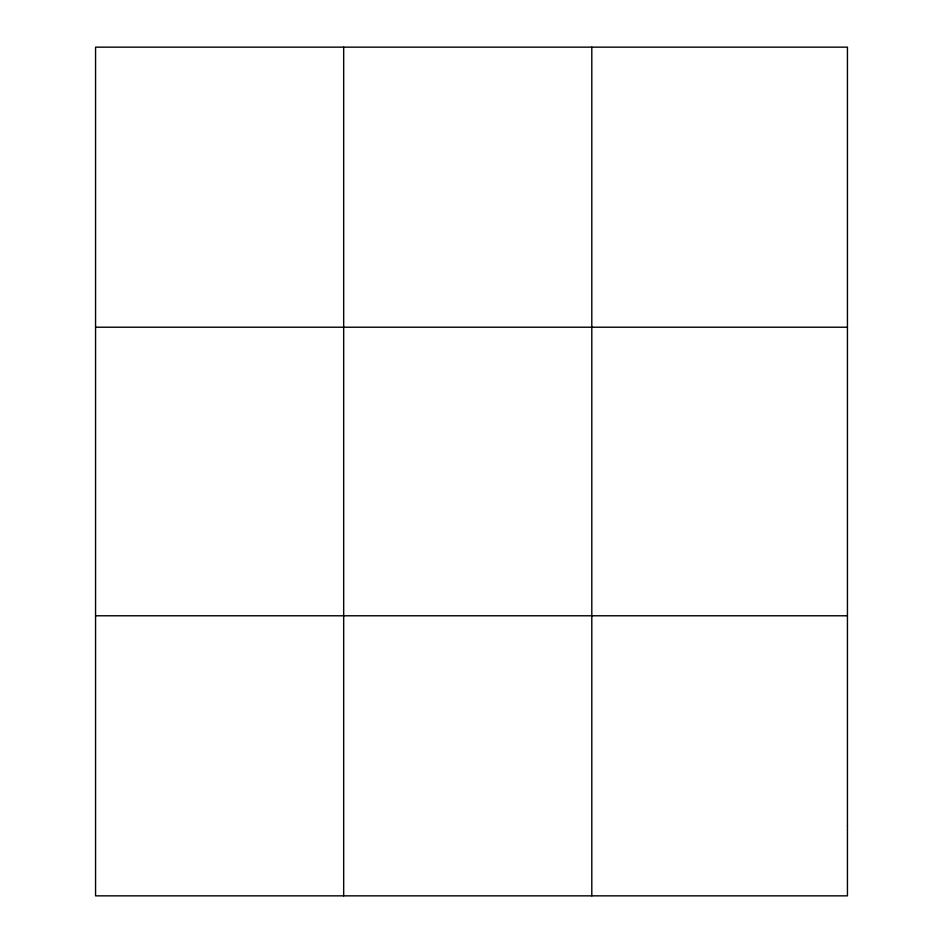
<?xml version="1.0" encoding="UTF-8"?>
<svg xmlns="http://www.w3.org/2000/svg" width="943" height="943" viewBox="0 0 943 943"><rect width="100%" height="100%" fill="white"/><g stroke="black" fill="none" stroke-linecap="round" stroke-linejoin="round"><path stroke-width="1.41" d="M343.676 47.15L343.676 895.85M591.803 47.15L591.803 895.85M95.561 327.221L847.439 327.221M95.561 615.779L847.439 615.779M847.439 825.832L847.439 895.85L95.561 895.85L95.561 47.15L847.439 47.15L847.439 825.832"/></g></svg>
